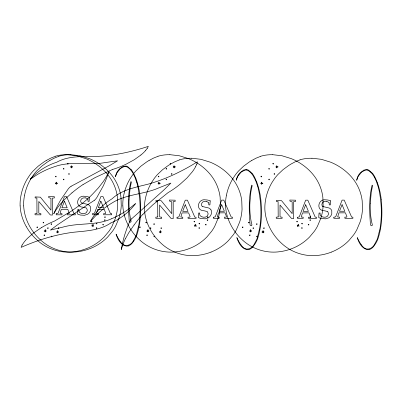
<?xml version="1.0" encoding="UTF-8"?>
<svg xmlns="http://www.w3.org/2000/svg" width="402" height="402" viewBox="0 0 402 402"><rect width="100%" height="100%" fill="white"/><g stroke="black" fill="none" stroke-linecap="round" stroke-linejoin="round"><path stroke-width="0.6" d="M89.405 197.342L89.113 201.387L88.023 201.362L87.963 199.362A5.342 5.342 0 0 0 85.445 197.849M210.201 200.884L209.909 204.93L208.819 204.904L208.764 202.904M330.62 200.884L330.328 204.93L329.238 204.904L329.183 202.904M196.784 164.328L197.357 161.815C182.9 170.85 167.428 178.403 151.067 183.287L150.247 183.593C137.107 187.121 122.369 189.176 112.047 198.794A60.657 60.657 0 0 0 90.425 221.381M138.449 226.426L136.198 235.421L133.439 240.622A9.367 9.367 0 0 1 129.519 244.717L127.374 245.461L125.499 245.451A5.713 5.713 0 0 1 124.313 245.039M259.25 229.969L256.994 238.964L254.235 244.165M379.664 229.969L377.413 238.964L374.654 244.165M356.74 180.227L357.232 178.609A17.216 17.216 0 0 1 358.313 176.212L361.584 172.096L365.262 170.147A5.156 5.156 0 0 1 366.418 169.981L368.448 170.538L370.503 172.086M22.07 244.959L21.15 247.366C36.748 240.491 53.139 235.225 70.033 232.728L70.883 232.542C84.395 230.929 99.274 230.994 110.867 222.949M196.699 164.267L195.663 166.513M147.162 148.675L148.308 146.368C132.132 151.745 115.319 155.448 98.264 156.348L97.4 156.453C83.797 156.79 68.988 155.328 56.692 162.247A60.657 60.657 0 0 0 30.366 179.111M125.369 238.783L128.836 232.617L134.082 224.949M129.55 221.999L127.504 226.693L124.856 234.411A114.605 114.605 0 0 0 121.309 249.547A63.446 63.446 0 0 1 125.349 238.773M22.15 245.034L23.492 242.959A37.954 37.954 0 0 1 27.703 238.115L33.743 232.828L41.351 227.678M238.195 175.091L238.582 174.493A15.226 15.226 0 0 1 239.964 172.749L243.461 170.091L246.717 169.574M358.614 175.091L359.001 174.493A15.226 15.226 0 0 1 360.383 172.749L363.88 170.091L367.137 169.574M147.092 148.594L145.559 150.534M60.24 204.246L65.059 199.065L71.958 192.849M131.73 218.728L134.042 216.668A52.752 52.752 0 0 0 134.992 215.869L163.926 189.925L170.86 183.106L158.931 187.829C143.785 194.613 126.253 193.905 112.047 202.98A83.204 83.204 0 0 0 95.359 216.09L90.48 221.412M142.936 214.271L152.936 204.739L168.076 192.623A92.334 92.334 0 0 0 180.156 184.171L186.97 178.001L192.211 171.925A37.954 37.954 0 0 0 195.694 166.528M140.931 154.981L134.404 159.654L126.344 164.071A92.334 92.334 0 0 1 112.61 169.448M94.229 200.412L91.646 202.121A52.752 52.752 0 0 0 90.596 202.774L58.255 224.321L50.416 230.075L62.898 227.105C78.852 222.557 96.108 225.763 111.465 218.809M82.505 203.221L71.244 211.226L54.531 221.055A92.334 92.334 0 0 0 41.366 227.698M135.444 203.648L129.846 208.206A83.204 83.204 0 0 1 111.46 218.799M71.139 186.247L73.873 184.789A52.752 52.752 0 0 0 74.978 184.237L109.203 165.825L117.55 160.83L104.842 162.614C88.53 165.644 71.651 160.83 55.707 166.312A83.204 83.204 0 0 0 36.406 175.131L30.411 179.151M83.078 184.553L95.038 177.639L112.605 169.423M46.361 160.453L50.722 158.132L55.285 156.318M49.903 160.453L54.265 158.132L58.823 156.318M149.072 160.453L153.433 158.132L157.991 156.318M251.783 160.453L256.144 158.132L260.702 156.318M179.624 159.86L175.061 161.669L170.704 163.996A67.25 67.25 0 0 0 168.126 165.599L162.529 169.729L157.499 174.513A47.255 47.255 0 0 0 154.122 178.644L151.614 182.443A51.813 51.813 0 0 0 145.383 198.668A45.366 45.366 0 0 0 144.444 209.457C144.836 216.633 147.001 223.658 150.499 229.919A52.969 52.969 0 0 0 161.147 243.336C171.076 252.622 185.146 257.144 198.623 255.245A51.476 51.476 0 0 0 211.005 252.099M300.043 159.86L295.48 161.669L291.123 163.996A67.25 67.25 0 0 0 288.546 165.599L282.948 169.729L277.918 174.513A47.255 47.255 0 0 0 274.541 178.644L272.033 182.443A51.813 51.813 0 0 0 265.797 198.668A45.366 45.366 0 0 0 264.863 209.457C265.255 216.633 267.42 223.658 270.918 229.919A52.969 52.969 0 0 0 281.566 243.336C291.495 252.622 305.565 257.144 319.042 255.245A51.476 51.476 0 0 0 331.419 252.099M124.047 166.604L120.369 168.554L117.098 172.669A17.216 17.216 0 0 0 116.012 175.071L115.525 176.684A14.331 14.331 0 0 1 117.384 171.543L117.786 170.956A15.226 15.226 0 0 1 119.168 169.212L122.66 166.549L125.916 166.031A6.171 6.171 0 0 1 127.72 166.684L131.183 169.719M128.243 245.878L127.082 246.094A5.015 5.015 0 0 1 126.339 246.099C120.675 245.155 117.615 239.14 116.088 234.17A41.049 41.049 0 0 0 119.545 240.406M249.039 249.421L247.883 249.637A5.015 5.015 0 0 1 247.14 249.642C241.471 248.697 238.411 242.682 236.884 237.713M369.458 249.421L368.302 249.637A5.015 5.015 0 0 1 367.559 249.642C361.89 248.697 358.83 242.682 357.303 237.713M272.611 154.675L282.098 155.78L291.38 158.674A57.401 57.401 0 0 1 300.093 163.157C306.435 167.172 312.037 172.418 316.138 178.724A44.28 44.28 0 0 1 322.851 197.287L323.133 205.789A50.059 50.059 0 0 1 320.776 218.402L317.444 226.276A46.15 46.15 0 0 1 314.344 231.296L309.515 237.069A49.883 49.883 0 0 1 292.078 248.547A51.476 51.476 0 0 1 279.707 251.702C266.23 253.602 252.16 249.079 242.225 239.793A52.969 52.969 0 0 1 231.587 226.376C228.095 220.115 225.884 213.09 225.557 205.914M311.952 158.217L321.439 159.323L330.72 162.212A57.401 57.401 0 0 1 339.429 166.699C345.77 170.709 351.378 175.96 355.479 182.267A44.28 44.28 0 0 1 362.187 200.829L362.473 209.331A50.059 50.059 0 0 1 360.117 221.944L356.785 229.818A46.15 46.15 0 0 1 353.68 234.838L348.851 240.607A49.883 49.883 0 0 1 331.414 252.089M169.9 154.675L179.387 155.78L188.674 158.674A57.401 57.401 0 0 1 197.382 163.157C203.724 167.172 209.331 172.418 213.432 178.724A44.28 44.28 0 0 1 220.14 197.287L220.422 205.789A50.059 50.059 0 0 1 218.07 218.402L214.738 226.276A46.15 46.15 0 0 1 211.633 231.296L206.804 237.069A49.883 49.883 0 0 1 189.367 248.547A51.476 51.476 0 0 1 176.996 251.702C163.519 253.602 149.449 249.079 139.514 239.793A52.969 52.969 0 0 1 128.876 226.376C125.384 220.115 123.173 213.09 122.846 205.914M191.533 158.217L201.02 159.323L210.301 162.212A57.401 57.401 0 0 1 219.01 166.699C225.351 170.709 230.959 175.96 235.059 182.267A44.28 44.28 0 0 1 241.773 200.829L242.054 209.331A50.059 50.059 0 0 1 239.698 221.944L236.366 229.818A46.15 46.15 0 0 1 233.26 234.838L228.431 240.607A49.883 49.883 0 0 1 210.995 252.089M70.732 154.675L80.219 155.78L89.505 158.674A57.401 57.401 0 0 1 98.214 163.157C104.555 167.172 110.163 172.418 114.263 178.724A44.28 44.28 0 0 1 120.972 197.287L121.253 205.789A50.059 50.059 0 0 1 118.902 218.402L115.57 226.276A46.15 46.15 0 0 1 112.465 231.296L107.635 237.069A49.883 49.883 0 0 1 90.199 248.547A51.476 51.476 0 0 1 77.827 251.702C64.35 253.602 50.28 249.079 40.346 239.793A52.969 52.969 0 0 1 29.708 226.376C26.215 220.115 24.004 213.09 23.678 205.914M67.194 154.675L76.681 155.78L85.963 158.674A57.401 57.401 0 0 1 94.671 163.157C101.013 167.172 106.62 172.418 110.721 178.724A44.28 44.28 0 0 1 117.429 197.287L117.711 205.789A50.059 50.059 0 0 1 115.359 218.402L112.027 226.276A46.15 46.15 0 0 1 108.922 231.296L104.093 237.069A49.883 49.883 0 0 1 86.656 248.547A51.476 51.476 0 0 1 74.285 251.702C60.808 253.602 46.738 249.079 36.803 239.793A52.969 52.969 0 0 1 26.165 226.376M326.64 201.452L325.193 201.407A5.935 5.935 0 0 0 323.324 201.945M206.221 201.452L204.774 201.407A5.935 5.935 0 0 0 202.904 201.945A4.372 4.372 0 0 0 201.874 203.151L201.543 204.02A2.507 2.507 0 0 0 202.407 206.517M85.425 197.91L83.973 197.864A5.935 5.935 0 0 0 82.108 198.402A4.372 4.372 0 0 0 81.078 199.608L80.747 200.482A2.507 2.507 0 0 0 81.606 202.975L88.003 204.482M330.715 200.905L329.851 200.563A12.115 12.115 0 0 0 326.148 199.879C318.243 198.206 315.65 210.402 324.042 210.723A10.045 10.045 0 0 0 324.937 210.864L327.57 211.537A2.06 2.06 0 0 1 327.786 211.708M210.296 200.905L209.432 200.563A12.115 12.115 0 0 0 205.729 199.879C197.824 198.206 195.231 210.402 203.623 210.723A10.045 10.045 0 0 0 204.517 210.864L207.151 211.537A2.06 2.06 0 0 1 207.367 211.708L208.075 213.537A4.206 4.206 0 0 1 207.965 214.588C207.161 218.08 202.186 217.824 200.126 215.703A2.367 2.367 0 0 1 199.91 215.271L199.658 214.165A4.492 4.492 0 0 1 199.714 213.03L198.623 213.015L198.312 217.532L198.884 217.794A13.959 13.959 0 0 0 201.357 218.593L205.256 218.829L208.211 217.899A6.799 6.799 0 0 0 211.357 213.758L211.346 210.703A3.95 3.95 0 0 0 211.055 210.065L210.955 209.894M89.5 197.367L88.631 197.02A12.115 12.115 0 0 0 84.933 196.337C77.023 194.663 74.435 206.859 82.827 207.181A10.045 10.045 0 0 0 83.716 207.326L86.355 208A2.06 2.06 0 0 1 86.571 208.166L87.274 210A4.206 4.206 0 0 1 87.169 211.05C86.365 214.537 81.39 214.286 79.33 212.166A2.367 2.367 0 0 1 79.114 211.728M322.831 206.507L329.218 208.025A5.08 5.08 0 0 1 331.374 209.894L331.474 210.065A3.95 3.95 0 0 1 331.766 210.703L331.791 213.763A6.799 6.799 0 0 1 328.635 217.904L325.67 218.829L321.776 218.593A13.959 13.959 0 0 1 319.304 217.794L318.731 217.532L319.042 213.015L320.133 213.03A4.492 4.492 0 0 0 320.077 214.165L320.329 215.271A2.367 2.367 0 0 0 320.54 215.708C322.61 217.824 327.575 218.08 328.384 214.588A4.206 4.206 0 0 0 328.494 213.537L327.786 211.708M202.412 206.507L208.799 208.025A5.08 5.08 0 0 1 210.955 209.894M250.084 172.086L248.029 170.538L245.999 169.986A5.156 5.156 0 0 0 244.843 170.157L241.165 172.096L237.894 176.212A17.216 17.216 0 0 0 236.813 178.609L236.321 180.227A14.331 14.331 0 0 1 238.185 175.086M129.288 168.544L127.233 167.001L125.203 166.448A5.156 5.156 0 0 0 124.047 166.614M372.403 173.262L368.946 170.217A6.171 6.171 0 0 0 367.137 169.559M251.984 173.262L248.526 170.217A6.171 6.171 0 0 0 246.717 169.559M361.313 244.803L360.745 243.964A41.049 41.049 0 0 1 357.313 237.677M240.893 244.803L240.326 243.964A41.049 41.049 0 0 1 236.899 237.677M120.092 241.26L119.525 240.421M374.403 177.197L376.312 181.207L377.97 186.076M253.984 177.197L255.893 181.207L257.551 186.076M26.16 226.376C22.678 220.115 20.457 213.095 20.135 205.914M376.865 181.402L377.262 182.473M256.446 181.402L256.843 182.473M135.65 177.86L136.047 178.93M79.109 211.728L78.862 210.623A4.492 4.492 0 0 1 78.918 209.487L77.827 209.477L77.516 213.99L78.088 214.251A13.959 13.959 0 0 0 80.561 215.05L84.455 215.286L87.415 214.356A6.799 6.799 0 0 0 90.561 210.216L90.545 207.161A3.95 3.95 0 0 0 90.259 206.522L90.154 206.352A5.08 5.08 0 0 0 87.998 204.492M136.755 182.533L135.097 177.669L133.188 173.654A21.638 21.638 0 0 0 129.318 168.508M381.227 199.638C382.478 211.949 382.186 224.577 378.684 236.522A25.823 25.823 0 0 1 374.92 244.677M157.976 156.257A37.431 37.431 0 0 1 169.9 154.725M149.072 160.453A67.25 67.25 0 0 0 146.499 162.056L140.896 166.187L135.871 170.971A47.255 47.255 0 0 0 132.489 175.101L129.987 178.9A51.813 51.813 0 0 0 123.751 195.126A45.366 45.366 0 0 0 122.816 205.914M82.521 203.246A110.826 110.826 0 0 0 92.772 193.9L98.505 187.749L103.389 181.468A63.446 63.446 0 0 0 108.942 171.393M108.947 171.398A114.605 114.605 0 0 1 103.289 185.88L96.857 197.482A15.939 15.939 0 0 1 94.274 200.457M135.494 203.688A60.657 60.657 0 0 1 110.872 222.959M134.102 224.964A110.826 110.826 0 0 1 142.916 214.251M129.585 222.015A15.939 15.939 0 0 1 131.685 218.688M145.584 150.559A37.954 37.954 0 0 1 140.911 154.961M71.978 192.87A110.826 110.826 0 0 1 83.063 184.528M60.22 204.231A63.446 63.446 0 0 0 53.767 213.753A114.605 114.605 0 0 1 60.757 199.864L68.25 188.915A15.939 15.939 0 0 1 71.104 186.196M55.265 156.257A37.431 37.431 0 0 1 67.189 154.725M46.361 160.453A67.25 67.25 0 0 0 43.788 162.056L38.19 166.187L33.16 170.971A47.255 47.255 0 0 0 29.783 175.101L27.276 178.9A51.813 51.813 0 0 0 21.04 195.126A45.366 45.366 0 0 0 20.105 205.914M260.687 156.257A37.431 37.431 0 0 1 272.611 154.725M251.783 160.453A67.25 67.25 0 0 0 249.21 162.056L243.607 166.187L238.582 170.971A47.255 47.255 0 0 0 235.2 175.101L232.698 178.9A51.813 51.813 0 0 0 226.462 195.126M225.527 205.914A45.366 45.366 0 0 1 226.472 195.126M58.808 156.257A37.431 37.431 0 0 1 70.732 154.725M49.903 160.453A67.25 67.25 0 0 0 47.33 162.056L41.728 166.187L36.703 170.971A47.255 47.255 0 0 0 33.321 175.101L30.818 178.9A51.813 51.813 0 0 0 24.582 195.126M23.648 205.914A45.366 45.366 0 0 1 24.597 195.126M124.223 245.195A12.306 12.306 0 0 1 120.143 241.23M138.559 226.447A101.852 101.852 0 0 0 139.192 195.005A85.043 85.043 0 0 0 136.816 182.518M131.278 169.649A30.678 30.678 0 0 1 135.575 177.885M136.077 178.92A73.209 73.209 0 0 1 140.032 196.096C141.228 208.412 140.986 221.035 137.469 232.979A25.823 25.823 0 0 1 133.705 241.135M133.6 241.089A10.12 10.12 0 0 1 128.288 245.999M245.024 248.737A12.306 12.306 0 0 1 240.939 244.773M245.114 248.582A5.713 5.713 0 0 0 246.295 248.999L248.17 249.004L250.305 248.24A9.367 9.367 0 0 0 254.225 244.16M259.36 229.989A101.852 101.852 0 0 0 259.993 198.548A85.043 85.043 0 0 0 257.612 186.061M250.119 172.051A21.638 21.638 0 0 1 253.963 177.207M252.074 173.192A30.678 30.678 0 0 1 256.37 181.428M256.873 182.463A73.209 73.209 0 0 1 260.828 199.633C262.024 211.954 261.787 224.577 258.265 236.522A25.823 25.823 0 0 1 254.501 244.677M254.401 244.632A10.12 10.12 0 0 1 249.089 249.541M206.241 201.387A5.342 5.342 0 0 1 208.733 202.93M179.604 159.8A37.431 37.431 0 0 1 191.528 158.267M365.438 248.737A12.306 12.306 0 0 1 361.358 244.773M365.534 248.582A5.713 5.713 0 0 0 366.714 248.999L368.589 249.004L370.724 248.24A9.367 9.367 0 0 0 374.639 244.16M379.779 229.989A101.852 101.852 0 0 0 380.413 198.548A85.043 85.043 0 0 0 378.031 186.061M370.538 172.051A21.638 21.638 0 0 1 374.383 177.207M356.75 180.227A14.331 14.331 0 0 1 358.604 175.086M372.493 173.192A30.678 30.678 0 0 1 376.79 181.428M377.292 182.463A73.209 73.209 0 0 1 381.247 199.633M374.82 244.632A10.12 10.12 0 0 1 369.508 249.541M326.66 201.387A5.342 5.342 0 0 1 329.153 202.93M323.329 201.95A4.372 4.372 0 0 0 322.293 203.151L321.962 204.02A2.507 2.507 0 0 0 322.826 206.517M300.023 159.8A37.431 37.431 0 0 1 311.947 158.267M129.052 199.92C128.801 207.176 129.364 214.367 131.132 221.341L130.871 222.045L130.333 222.246L129.283 221.522C128.258 208.266 127.615 194.668 130.896 181.624L131.394 181.965L130.057 188.473L129.052 199.92M249.853 203.462C249.597 210.718 250.16 217.909 251.933 224.884L251.667 225.587L251.129 225.788L250.084 225.065C249.059 211.809 248.416 198.206 251.692 185.161L252.19 185.508L250.853 192.015L249.853 203.462M370.272 203.462C370.016 210.718 370.579 217.909 372.347 224.884L372.086 225.587L371.548 225.788L370.503 225.065C369.478 211.809 368.83 198.206 372.111 185.161L372.609 185.508L371.272 192.015L370.272 203.462M56.215 213.784L56.205 214.799L61.983 214.824L61.983 213.668L60.054 213.472L61.25 209.382L67.802 209.341L69.32 213.231L68.933 213.678L67.234 213.653L67.26 214.824L75.28 214.839L75.264 213.678L74.018 213.603L66.596 196.633L64.461 196.633L58.044 213.346L56.215 213.784M92.621 213.728L92.606 214.743L98.389 214.768L98.389 213.613L96.455 213.417L97.656 209.326L104.203 209.286L105.726 213.171L105.339 213.623L103.641 213.598L103.666 214.768L111.686 214.784L111.671 213.623L110.424 213.547L103.002 196.578L100.862 196.578L94.45 213.291L92.621 213.728M177.016 217.326L177.001 218.341L182.779 218.366L182.779 217.211L180.85 217.015L182.046 212.924L188.598 212.884L190.116 216.768L189.729 217.221L188.03 217.196L188.056 218.366L196.075 218.381L196.065 217.221L194.814 217.145L187.392 200.176L185.257 200.176L178.845 216.889L177.016 217.326M213.417 217.266L213.407 218.286L219.185 218.311L219.185 217.15L217.256 216.959L218.452 212.864L225.004 212.829L226.522 216.713L226.135 217.165L224.437 217.14L224.462 218.311L232.482 218.321L232.472 217.165L231.22 217.09L223.798 200.121L221.663 200.121L215.246 216.829L213.417 217.266M297.435 217.326L297.42 218.341L303.198 218.366L303.198 217.211L301.269 217.015L302.465 212.924L309.017 212.884L310.535 216.768L310.148 217.221L308.45 217.196L308.475 218.366L316.495 218.381L316.485 217.221L315.233 217.145L307.811 200.176L305.676 200.176L299.259 216.889L297.435 217.326M333.836 217.266L333.826 218.286L339.605 218.311L339.605 217.15L337.675 216.959L338.871 212.864L345.424 212.829L346.941 216.713L346.554 217.165L344.856 217.14L344.881 218.311L352.901 218.321L352.886 217.165L351.639 217.09L344.218 200.121L342.082 200.121L335.665 216.829L333.836 217.266M57.466 183.242L56.375 183.423L56.26 184.292L56.024 183.498L55.27 183.257L56.009 183.071L56.179 182.101L56.431 183.056L57.466 183.242M72.606 166.92L71.516 167.101L71.395 167.971L71.159 167.177L70.41 166.936L71.149 166.755L71.32 165.78L71.566 166.735L72.606 166.92M160.177 183.242L159.086 183.423L158.966 184.292L158.73 183.498L157.981 183.257L158.715 183.071L158.885 182.101L159.137 183.056L160.177 183.242M175.312 166.92L174.222 167.101L174.106 167.971L173.87 167.177L173.121 166.936L173.855 166.755L174.026 165.78L174.277 166.735L175.312 166.92M262.883 183.242L261.792 183.423L261.677 184.292L261.441 183.498L260.687 183.257L261.426 183.071L261.596 182.101L261.848 183.056L262.883 183.242M278.023 166.92L276.933 167.101L276.817 167.971L276.581 167.177L275.827 166.936L276.566 166.755L276.737 165.78L276.988 166.735L278.023 166.92M36.894 227.225C37.703 228.658 37.868 225.869 36.894 227.225M43.089 222.582C43.908 224.004 44.044 221.221 43.089 222.582M44.009 235.2C44.979 236.537 44.823 233.863 44.019 235.145M47.552 228.115C48.461 229.502 48.456 226.733 47.552 228.115M51.029 224.085C51.923 225.487 51.923 222.713 51.029 224.085M51.215 236.487C51.953 237.919 52.31 235.165 51.22 236.456M55.521 176.523C56.28 177.945 56.521 175.237 55.526 176.493M58.174 228.115C59.124 229.497 58.999 226.748 58.174 228.115M63.325 168.825C64.24 170.227 64.184 167.468 63.325 168.825M63.325 179.453C64.134 180.88 64.265 178.126 63.325 179.453M67.41 163.699C68.34 165.061 68.29 162.338 67.41 163.669M68.652 173.96C69.451 175.393 69.616 172.629 68.652 173.96M139.605 227.225C140.449 228.622 140.584 225.854 139.605 227.225M145.8 222.582C146.715 223.979 146.64 221.2 145.8 222.582M146.72 235.2C147.549 236.592 147.665 233.924 146.73 235.145M150.263 228.115C151.258 229.482 151.011 226.733 150.263 228.115M153.74 224.085C154.584 225.492 154.74 222.703 153.74 224.085M153.926 236.487C154.654 237.914 155.016 235.205 153.931 236.456M158.232 176.523C159.016 177.94 159.267 175.177 158.232 176.493M160.885 228.115C161.84 229.507 161.644 226.758 160.885 228.115M166.036 168.825C167.006 170.207 166.805 167.443 166.036 168.825M166.036 179.453C166.805 180.885 167.096 178.086 166.036 179.453M170.116 163.699C170.986 165.076 171.086 162.358 170.121 163.669M171.363 173.96C172.217 175.378 172.287 172.589 171.363 173.96M242.316 227.225C243.255 228.607 243.14 225.839 242.316 227.225M248.511 222.582C249.406 223.979 249.401 221.206 248.511 222.582M249.431 235.2C250.165 236.607 250.501 233.939 249.441 235.145M252.974 228.115C253.923 229.507 253.742 226.758 252.974 228.115M256.451 224.085C257.28 225.522 257.375 222.713 256.451 224.085M256.637 236.487C257.486 237.878 257.607 235.14 256.642 236.456M260.943 176.523C261.692 177.945 262.003 175.207 260.943 176.493M263.596 228.115C264.355 229.547 264.672 226.773 263.596 228.115M268.747 168.825C269.546 170.252 269.707 167.508 268.747 168.825M268.747 179.453C269.621 180.855 269.662 178.091 268.747 179.453M272.827 163.699C273.646 165.106 273.777 162.418 272.832 163.669M274.074 173.96C274.973 175.362 274.958 172.589 274.074 173.96M91.314 221.557C92.219 222.939 92.148 220.246 91.319 221.532M96.294 223.592C97.178 224.994 97.194 222.211 96.294 223.592M96.189 228.029C96.852 229.467 97.329 226.773 96.189 227.999M102.776 224.663C103.751 226.04 103.545 223.301 102.776 224.663M104.445 220.09C105.374 221.472 105.299 218.708 104.445 220.09M104.646 217.115C105.465 218.542 105.59 215.758 104.646 217.115M194.025 221.557C194.759 222.974 195.081 220.306 194.025 221.532M199.005 223.592C199.98 224.974 199.744 222.216 199.005 223.592M198.9 228.029C199.824 229.406 199.729 226.683 198.9 227.999M205.487 224.663C206.316 226.085 206.462 223.301 205.487 224.663M207.156 220.09C208 221.497 208.105 218.728 207.156 220.09M207.352 217.115C208.201 218.532 208.281 215.753 207.352 217.115M296.731 221.557C297.49 222.994 297.771 220.226 296.736 221.532M301.711 223.592C302.676 224.974 302.5 222.221 301.711 223.592M301.606 228.029C302.565 229.401 302.364 226.693 301.611 227.999M308.198 224.663C309.007 226.09 309.208 223.286 308.198 224.663M309.867 220.09C310.811 221.487 310.635 218.698 309.867 220.09M310.063 217.115C310.942 218.527 310.947 215.758 310.063 217.115M45.22 229.758L45.034 230.793L44.079 231.044L45.049 231.215L45.235 231.954L45.476 231.2L46.27 230.964L45.401 230.848L45.22 229.758M57.622 230.743L57.436 231.783L56.486 232.034L57.456 232.205L57.642 232.939L57.878 232.19L58.672 231.954L57.803 231.833L57.622 230.743M147.926 229.758L147.74 230.793L146.79 231.044L147.76 231.215L147.946 231.954L148.187 231.2L148.976 230.964L148.112 230.848L147.926 229.758M160.333 230.743L160.147 231.783L159.192 232.034L160.167 232.205L160.348 232.939L160.589 232.19L161.383 231.954L160.514 231.833L160.333 230.743M250.637 229.758L250.451 230.793L249.501 231.044L250.471 231.215L250.657 231.954L250.898 231.2L251.687 230.964L250.818 230.848L250.637 229.758M263.044 230.743L262.858 231.783L261.903 232.034L262.873 232.205L263.059 232.939L263.3 232.19L264.094 231.954L263.225 231.833L263.044 230.743M93.113 224.502L92.877 225.457L93.696 226.115L92.651 225.753L92.133 226.457L92.304 225.648L91.762 225.075L92.5 225.266L93.113 224.502M195.824 224.502L195.588 225.457L196.407 226.115L195.362 225.753L194.839 226.457L195.015 225.648L194.473 225.075L195.206 225.266L195.824 224.502M298.535 224.502L298.299 225.457L299.118 226.115L298.073 225.753L297.55 226.457L297.726 225.648L297.184 225.075L297.917 225.266L298.535 224.502M64.451 201.186L61.883 207.754L67.179 207.774L64.451 201.186M100.857 201.131L98.284 207.698L103.585 207.718L100.857 201.131M185.252 204.729L182.679 211.296L187.975 211.316L185.252 204.729M221.653 204.673L219.085 211.236L224.381 211.261L221.653 204.673M305.666 204.729L303.098 211.296L308.394 211.316L305.666 204.729M342.072 204.673L339.504 211.236L344.8 211.261L342.072 204.673M36.974 213.397L34.999 213.668L35.029 214.804L40.888 214.834L40.888 213.638L39.215 213.487L38.803 212.98L38.803 201.482L50.305 214.944L52.396 215.075L52.396 198.085L54.355 197.955L54.355 196.643L48.607 196.513L48.737 197.563L50.959 198.347L50.959 210.11L40.371 197.166L35.145 196.905L35.145 197.955L36.883 197.99L36.974 213.397M157.77 216.939L155.795 217.211L155.825 218.346L161.684 218.376L161.684 217.18L160.011 217.03L159.599 216.522L159.599 205.025L171.101 218.487L173.192 218.618L173.192 201.623L175.156 201.492L175.156 200.186L169.403 200.055L169.533 201.1L171.754 201.884L171.754 213.653L161.167 200.709L155.941 200.447L155.941 201.492L157.679 201.533L157.77 216.939M278.189 216.939L276.214 217.211L276.244 218.346L282.103 218.376L282.103 217.18L280.43 217.03L280.018 216.522L280.018 205.025L291.52 218.487L293.611 218.618L293.611 201.623L295.576 201.492L295.576 200.186L289.822 200.055L289.953 201.1L292.174 201.884L292.174 213.653L281.586 200.709L276.36 200.447L276.36 201.492L278.099 201.533L278.189 216.939"/></g></svg>
